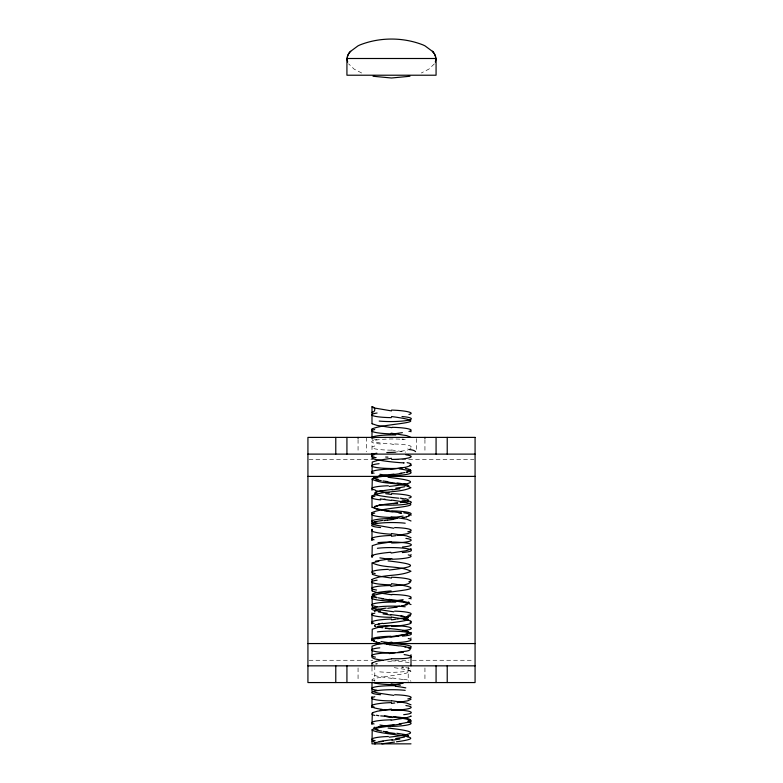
<?xml version="1.0" encoding="UTF-8"?>
<svg xmlns="http://www.w3.org/2000/svg" width="783" height="783" viewBox="0 0 783 783"><rect width="100%" height="100%" fill="white"/><g stroke="black" fill="none" stroke-linecap="round" stroke-linejoin="round"><path stroke-width="0.59" stroke-dasharray="3.92 2.94" d="M371.994 681.181L372.228 679.39L375.36 678.215L404.694 673.644L410.987 671.53L407.082 669.729L393.32 667.508M410.997 448.561L407.219 450.196L395.405 452.153M434.359 63.863L428.81 69.168L421.342 72.985M309.079 459.68L372.923 459.68M394.984 459.68L473.921 459.68M309.079 660.275L372.923 660.275M394.984 660.275L408.912 660.275M412.396 660.275L473.921 660.275M391.5 449.951L405.692 452.124M391.5 661.635L387.595 661.106M393.79 444.646C387.458 442.258 376.349 444.852 371.994 439.459M391.872 678.401L376.985 676.12L372.131 674.486M361.658 72.985L354.19 69.168L348.641 63.863M424.934 439.478L424.934 452.016M424.934 667.928L424.934 681.513M416.576 438.588L416.576 451.722M408.217 667.038L408.217 681.367M374.783 665.844L374.783 681.367M371.994 445.772L371.994 452.016M371.994 667.243L371.994 674.173A19.869 2.672 0.8 0 0 372.248 674.486M366.424 437.394L366.424 451.722M358.066 439.478L358.066 452.016M358.066 667.928L358.066 681.513M403.509 679.321A19.869 2.672 0.8 0 1 410.879 681.171M392.146 677.98A19.869 1.263 6.9 0 1 405.525 679.967M405.79 667.684A19.869 2.682 -0.3 0 1 406.211 671.344A19.869 2.682 -0.3 0 1 379.207 671.814M372.023 680.006A19.869 2.682 0.1 0 1 372.003 679.801M372.316 681.053A19.869 2.662 1.1 0 1 374.744 680.28M391.598 660.813A19.869 2.613 1.8 0 1 410.576 664.65M373.657 664.424A19.869 2.682 0.4 0 1 374.029 664.327M394.652 443.981A19.869 2.682 0.4 0 1 407.806 448.199M377.034 439.508A19.869 2.682 -0.3 0 1 372.923 438.597M391.48 450.156A19.869 2.682 0.2 0 1 374.362 448.718A19.869 2.682 0.2 0 1 374.822 446.016M380.518 443.981A19.869 2.682 -0.5 0 1 376.006 440.105A19.869 2.682 -0.5 0 1 405.261 439.615"/><path stroke-width="1.17" d="M372.003 412.289A2.789 2.76 0 0 0 374.783 409.529A2.789 2.76 0 0 0 372.003 406.769L371.994 423.437A19.869 2.672 0.8 0 0 372.248 423.75M391.872 725.714L377.807 727.838L372.209 729.55L371.994 743.85L411.006 743.85M371.994 490.305L372.307 478.736L377.807 477.101L391.872 474.978M393.79 611.807L378.336 609.517L372.346 607.814L371.994 596.215C383.474 590.098 440.115 590.235 391.5 583.678M436.072 58.5L436.072 75.217L346.928 75.217L346.928 58.5L436.072 58.5L435.328 62.043M371.994 438.069L371.994 429.064C382.965 423.074 439.997 423.163 391.5 416.527M371.994 523.729L371.994 512.64C382.965 506.65 439.997 506.738 391.5 500.102M372.003 495.874C383.915 490.373 398.909 493.094 410.958 487.74C399.682 481.721 383.65 485.01 371.994 479.206M372.003 579.449C383.895 573.91 399.017 576.758 410.987 571.267C399.496 565.375 383.699 568.546 371.994 562.791L372.405 574.419L378.15 576.053L391.5 578.06M410.997 532.137L407.904 533.615L397.147 535.484M372.003 663.035L376.515 661.234L391.5 658.904M410.997 699.297L407.904 700.765L397.147 702.645M410.869 465.542L406.015 467.167L391.128 469.457M410.869 549.118L406.015 550.752L391.128 553.033M410.869 632.693L406.015 634.328L391.128 636.618M410.869 716.279L406.015 717.913L391.128 720.194M408.52 617.024L397.147 619.069M375.615 561.137L391.872 558.553M409.959 76.254L391.5 77.997L373.041 76.254M401.659 473.412L392.997 474.664M401.405 723.991L392.939 725.215M400.025 488.778L392.058 489.913M399.878 739.064L391.989 740.199M381.908 743.85L394.505 742.069M398.645 636.041L390.091 637.245M397.754 652.415C400.25 651.143 411.525 652.014 410.272 648.373M397.235 607.011L387.722 608.322M396.462 741.795C437.364 736.274 377.749 734.826 371.994 729.942M395.992 535.65L391.5 536.267M395.992 619.226L391.5 619.852M389.21 486.429C421.097 482.808 414.217 480.341 388.065 477.287M387.918 520.137L393.663 519.344M389.21 570.014C420.755 566.422 414.589 563.956 388.065 560.873M389.21 653.59L395.121 652.787M394.818 702.977L391.5 703.428M389.21 737.175C420.647 733.573 414.804 731.146 388.065 728.033M391.5 458.309L377.475 460.453L372.248 462.058L371.994 473.588A19.869 2.682 -0.1 0 1 372.023 473.372M391.5 541.895L377.475 544.028L372.248 545.643L371.994 557.163A19.869 2.682 -0.1 0 1 372.023 556.958M390.923 586.496C396.501 584.627 407.473 586.252 410.693 581.769M391.5 625.47L377.475 627.604L372.248 629.219L371.994 640.739A19.869 2.682 -0.1 0 1 372.023 640.533M391.872 642.138L376.985 644.419L372.033 646.21L372.062 657.671L375.096 658.983L383.073 660.451M391.5 709.055L377.475 711.189L372.346 712.726L371.994 724.324A19.869 2.682 -0.1 0 1 372.023 724.109M307.925 454.111L475.075 454.111M307.925 476.397L475.075 476.397M307.925 643.557L475.075 643.557M307.925 665.844L475.075 665.844M391.5 410.899L373.931 407.914M391.5 494.474L385.676 493.672M391.5 533.536L406.485 535.866L410.997 537.667M391.5 617.112L406.485 619.441L410.997 621.242M391.5 700.697L406.485 703.026L410.997 704.817M391.872 427.665L376.985 425.384L372.131 423.75M391.128 433.185L406.788 435.632L411.006 437.413M391.872 511.25L376.985 508.96L372.131 507.325M392.88 512.013L384.414 510.829M391.128 516.77L406.788 519.217L411.006 520.998M393.79 528.222L373.129 524.639M391.872 594.826L376.985 592.545L372.131 590.911M390.032 599.954L381.468 598.711M391.128 600.346L406.788 602.793L411.006 604.574M390.971 615.056L383.053 613.921M395.131 645.456L389.308 644.663M391.128 683.921L400.358 685.233M393.79 695.382L378.336 693.102L372.591 691.546L371.994 690.89L371.994 682.57M392.537 717.541L386.665 716.729M395.288 483.131L385.686 481.809M395.268 733.505L385.833 732.203M403.441 462.802L404.165 462.929M373.021 407.591L372.003 406.769M432.95 51.747L425.032 45.884A42.546 42.546 0 0 0 423.016 44.925C403.098 37.095 379.902 37.095 359.984 44.925A42.546 42.546 0 0 0 357.968 45.884L350.05 51.747A12.058 12.058 0 0 0 347.583 56.043A8.701 8.701 0 0 0 347.27 58.5M347.672 62.043L346.928 58.5M447.22 437.394L447.22 454.111M447.22 665.844L447.22 682.561M436.072 437.394L436.072 454.111M436.072 665.844L436.072 682.561M424.934 437.394L424.934 438.441M411.006 654.725L411.006 665.814M371.994 453.406L371.994 456.871A19.869 2.682 -0.2 0 1 372.121 456.391M371.994 495.923L371.994 507.012A19.869 2.672 0.8 0 0 372.248 507.325M371.994 529.357L371.994 540.446A19.869 2.682 -0.2 0 1 372.121 539.976M371.994 579.498L371.994 590.597A19.869 2.672 0.8 0 0 372.248 590.911M371.994 612.932L371.994 624.031A19.869 2.682 -0.2 0 1 372.121 623.552M371.994 663.084L371.994 665.853M371.994 696.518L371.994 707.607A19.869 2.682 -0.2 0 1 372.121 707.137M358.066 437.394L358.066 438.441M346.928 437.394L346.928 454.111M346.928 665.844L346.928 682.561M335.78 437.394L335.78 454.111M335.78 665.844L335.78 682.561M409.176 449.54A24.527 7.067 -14.1 0 1 415.567 451.654M395.307 452.231A24.674 2.055 -2.1 0 1 386.792 452.535M385.686 457.047A24.527 1.272 2.8 0 1 387.957 457.135M375.263 743.83A17.04 2.3 -0.5 0 1 376.173 742.362M372.003 741.09A2.789 2.76 0 0 1 374.783 743.85M376.633 742.47A17.226 1.909 -4.5 0 1 380.088 741.687M380.558 741.755A16.913 1.38 -6.2 0 1 383.308 741.295M379.158 741.638A17.118 1.047 -6.9 0 1 392.244 739.71M404.547 737.048A17.236 1.145 -6.8 0 1 395.64 738.486M408.041 735.619A17.363 2.339 -0.6 0 1 407.786 736.783M403.911 734.395A17.432 2.163 3.2 0 1 408.217 735.697M396.795 733.289A17.529 1.458 6.1 0 1 404.831 734.63M387.888 732.036A17.755 0.754 7.4 0 1 383.21 731.361M381.771 731.058A17.882 1.752 5.4 0 1 376.114 729.922M377.925 729.609A18.078 2.359 2.1 0 1 374.91 727.211M375.918 727.554A18.322 1.879 -5.1 0 1 382.358 726.272M378.639 726.878A18.469 0.9 -7.3 0 1 393.888 724.666M405.173 722.846A18.802 1.458 -6.4 0 1 399.203 723.854M409.685 721.525A18.958 2.29 -3.5 0 1 405.917 722.689M409.763 720.556A19.232 2.603 0.2 0 1 409.949 721.505M408.511 720.252A18.958 2.427 2.6 0 1 409.343 720.566M393.634 716.67A19.409 2.29 3.8 0 1 410.106 720.409M388.681 716.523A19.781 0.626 7.6 0 1 384.375 715.916M380.695 715.907A19.869 1.517 6.4 0 1 405.447 718.882A19.869 1.517 6.4 0 1 407.826 721.065M378.855 715.721A19.869 1.918 5.5 0 1 376.457 715.251M375.174 740.728A19.869 2.682 -0.5 0 1 388.348 736.509M390.795 726.604A19.869 0.626 7.6 0 1 379.882 725.029M410.997 721.583A19.869 2.682 -0.1 0 1 410.977 721.799M408.256 722.063A19.869 2.662 -1.1 0 1 392.087 726.399M374.039 723.952A19.869 2.672 -0.8 0 1 391.02 719.831M410.987 715.965A19.869 2.672 -0.8 0 1 410.752 716.279M380.195 710.201A19.869 2.682 0.3 0 1 407.444 710.984A19.869 2.682 0.3 0 1 403.685 714.664M382.124 709.388A19.869 1.977 5.3 0 1 373.716 707.685M374.068 706.961A19.869 2.613 -1.8 0 1 391.402 702.605M394.652 694.717A19.869 2.682 0.4 0 1 407.806 698.935M377.034 690.244A19.869 2.682 -0.3 0 1 374.411 687.112A19.869 2.682 -0.3 0 1 395.748 685.712M391.48 700.902A19.869 2.682 0.2 0 1 374.362 699.454A19.869 2.682 0.2 0 1 374.822 696.753M380.587 694.697A19.869 2.682 -0.3 0 1 375.948 690.821A19.869 2.682 -0.3 0 1 405.193 690.371M405.897 705.552A19.869 2.682 -0.4 0 1 409.587 708.4A19.869 2.682 -0.4 0 1 391.627 710.161M374.92 715.476A19.869 2.682 0.1 0 1 372.855 713.264M403.118 683.246A19.869 0.626 -7.6 0 1 392.205 684.822M410.997 682.375A19.869 2.682 0.1 0 1 410.997 682.531M390.913 684.616A19.869 2.662 1.1 0 1 373.794 682.786M395.376 686.231A19.869 1.36 6.7 0 1 405.809 687.875M401.982 667.292A19.869 2.682 -0.3 0 1 403.225 667.4M375.409 657.133A19.869 2.682 -0.2 0 1 388.329 652.914M375.879 663.945A19.869 2.682 0.4 0 1 377.103 663.759M403.46 652.298A19.869 2.682 0.3 0 1 375.595 651.583A19.869 2.682 0.3 0 1 379.784 647.844M404.106 654.578A19.869 2.584 2.1 0 1 409.891 657.642A19.869 2.584 2.1 0 1 391.48 658.669M385.735 643.342A19.869 2.545 2.5 0 1 407.131 645.143A19.869 2.545 2.5 0 1 408.256 648.079M407.737 647.169A19.878 2.506 2.8 0 1 410.899 648.334M377.396 631.881A19.869 2.682 0.3 0 1 406.925 632.214A19.869 2.682 0.3 0 1 402.266 636.139M410.997 638.008A19.869 2.682 -0.1 0 1 410.977 638.223M408.256 638.488A19.869 2.662 -1.1 0 1 392.087 642.823M390.923 642.96A19.869 0.548 7.6 0 1 381.067 641.561M374.039 640.367A19.869 2.672 -0.8 0 1 391.02 636.256M410.987 632.39A19.869 2.672 -0.8 0 1 410.752 632.693M377.974 626.243A19.869 2.682 0.3 0 1 407.101 626.723A19.869 2.682 0.3 0 1 402.462 630.589M391.48 617.317A19.869 2.682 0.2 0 1 374.362 615.869A19.869 2.682 0.2 0 1 374.822 613.177M380.587 611.122A19.869 2.682 -0.3 0 1 375.948 607.236A19.869 2.682 -0.3 0 1 405.193 606.786M410.703 621.301A19.869 2.682 -0.4 0 1 410.086 622.593M410.742 622.387A19.869 2.369 -3.7 0 1 391.617 626.449M374.068 623.385A19.869 2.613 -1.8 0 1 391.402 619.03M410.556 615.732A19.869 2.418 -3.4 0 1 406.72 616.955M394.652 611.131A19.869 2.682 0.4 0 1 407.806 615.36M377.034 606.668A19.869 2.682 -0.3 0 1 374.411 603.536A19.869 2.682 -0.3 0 1 395.748 602.137M372.023 596.431A19.869 2.682 0.1 0 1 372.003 596.215M390.913 601.031A19.869 2.662 1.1 0 1 374.744 596.695M403.118 599.661A19.869 0.626 -7.6 0 1 392.205 601.236M410.977 598.741A19.869 2.682 0.1 0 1 410.997 598.956M391.98 594.463A19.869 2.672 0.8 0 1 408.961 598.584M376.594 590.039A19.869 2.682 -0.3 0 1 373.422 587.27A19.869 2.682 -0.3 0 1 390.482 585.537M373.06 595.07A19.683 2.32 -3.8 0 1 391.128 590.93M391.598 577.237A19.869 2.613 1.8 0 1 408.932 581.593M375.194 573.567A19.869 2.682 -0.4 0 1 388.348 569.349M373.099 562.752A19.869 2.251 -4.3 0 1 378.825 561.352M391.373 584.793A19.869 2.682 0.4 0 1 373.413 583.032A19.869 2.682 0.4 0 1 377.103 580.183M390.795 559.454A19.869 0.626 7.6 0 1 379.882 557.878M372.17 556.948A19.869 2.672 -0.8 0 1 373.374 555.578M371.905 555.822A19.869 2.124 -4.8 0 1 390.795 552.26M410.987 548.805A19.869 2.672 -0.8 0 1 410.752 549.118M377.974 542.668A19.869 2.682 0.3 0 1 407.101 543.148A19.869 2.682 0.3 0 1 402.462 547.014M377.396 548.296A19.869 2.682 0.3 0 1 406.925 548.638A19.869 2.682 0.3 0 1 402.266 552.563M410.997 554.433A19.869 2.682 -0.1 0 1 410.977 554.638M408.256 554.902A19.869 2.662 -1.1 0 1 392.087 559.238M374.068 539.8A19.869 2.613 -1.8 0 1 391.402 535.445M394.652 527.556A19.869 2.682 0.4 0 1 407.806 531.784M374.127 524.62A19.869 2.535 2.5 0 1 372.189 523.739M373.432 524.639A19.692 2.535 2.3 0 1 372.698 524.307M372.463 530.512A19.869 2.682 0.2 0 1 372.414 529.367M380.587 527.546A19.869 2.682 -0.3 0 1 375.948 523.661A19.869 2.682 -0.3 0 1 405.193 523.21M391.412 534.251A19.869 2.418 3.4 0 1 372.072 530.355M405.897 538.391A19.869 2.682 -0.4 0 1 409.587 541.239A19.869 2.682 -0.4 0 1 391.627 543.001M372.023 512.845A19.869 2.682 0.1 0 1 372.003 512.64M390.913 517.455A19.869 2.662 1.1 0 1 374.744 513.119M377.034 523.083A19.869 2.682 -0.3 0 1 374.411 519.951A19.869 2.682 -0.3 0 1 395.748 518.552M403.118 516.085A19.869 0.626 -7.6 0 1 392.205 517.661M410.977 515.165A19.869 2.682 0.1 0 1 410.997 515.371M391.98 510.878A19.869 2.672 0.8 0 1 408.961 514.999M401.982 500.131A19.869 2.682 -0.3 0 1 407.737 503.909A19.869 2.682 -0.3 0 1 379.207 504.653M380.734 499.887A19.869 2.682 0.4 0 1 374.91 496.187M385.295 499.309A19.869 0.93 7.3 0 1 384.101 499.133M391.451 500.474A19.869 0.734 7.5 0 1 380.303 498.879M391.598 493.652A19.869 2.613 1.8 0 1 408.932 498.008M389.053 492.801A19.869 0.94 7.3 0 1 375.625 490.696M375.194 489.992A19.869 2.682 -0.4 0 1 388.348 485.763M390.795 475.868A19.869 0.626 7.6 0 1 379.882 474.292M402.022 468.117A19.869 2.682 0.1 0 1 375.38 467.324A19.869 2.682 0.1 0 1 379.089 463.693M399.271 468.88A19.869 1.781 5.8 0 1 409.02 470.74M410.997 470.847A19.869 2.682 -0.1 0 1 410.977 471.063M408.256 471.327A19.869 2.662 -1.1 0 1 392.087 475.663M374.039 473.216A19.869 2.672 -0.8 0 1 391.02 469.095M410.987 465.229A19.869 2.672 -0.8 0 1 410.752 465.542M407.101 462.645A19.869 2.682 0.3 0 1 409.891 465.171M403.705 462.861A19.869 1.595 6.3 0 1 377.543 459.866A19.869 1.595 6.3 0 1 376.104 457.585M374.068 456.225A19.869 2.613 -1.8 0 1 376.858 453.2M405.897 454.815A19.869 2.682 -0.4 0 1 409.587 457.663A19.869 2.682 -0.4 0 1 391.627 459.425M372.277 438.294A19.869 2.682 -0.3 0 1 395.748 434.976M402.374 432.637A19.869 0.626 -7.6 0 1 392.214 434.095M410.977 431.58A19.869 2.682 0 0 1 410.997 431.795M391.98 427.303A19.869 2.672 0.8 0 1 408.961 431.423M401.982 416.546A19.869 2.682 -0.3 0 1 407.737 420.334A19.869 2.682 -0.3 0 1 379.207 421.068M372.023 429.27A19.869 2.682 0.1 0 1 372.003 429.064M390.913 433.87A19.869 2.662 1.1 0 1 374.744 429.534M402.325 439.322A19.869 2.682 -0.5 0 1 403.314 439.41M391.598 410.077A19.869 2.613 1.8 0 1 408.932 414.432M391.373 417.633A19.869 2.682 0.5 0 1 373.422 415.861A19.869 2.682 0.5 0 1 377.083 413.023M373.256 524.287A19.829 2.662 1.1 0 1 372.199 523.161M372.522 523.171A19.379 2.506 -2.3 0 1 373.56 522.682M372.884 522.701A19.673 2.437 -3.1 0 1 375.634 521.84M374.382 521.997A19.389 1.85 -5.5 0 1 382.613 520.431M383.866 520.636A19.027 0.744 -7.4 0 1 387.556 520.108M397.226 518.375A19.027 0.499 -7.6 0 1 392.391 519.051M404.234 517.641A18.675 1.605 -6 0 1 401.689 518.092M406.573 516.897A18.949 1.85 -5.4 0 1 403.128 517.602M409.519 515.635A18.694 2.339 -3 0 1 406.348 516.8M403.754 512.836A18.449 2.496 0.3 0 1 408.628 515.576M398.616 512.748A18.029 1.145 6.9 0 1 401.689 513.217M393.477 511.788A18.303 0.9 7.3 0 1 401.141 512.894M386.851 510.663A17.94 1.018 7.1 0 1 381.311 509.811M379.549 509.576A17.803 2.006 4.3 0 1 375.282 508.51M375.302 508.451A17.686 2.359 1.2 0 1 374.333 507.286M374.235 507.345A17.569 2.251 -2.6 0 1 377.749 506.053M374.401 506.591A17.422 1.605 -5.7 0 1 397.5 503.097M397.823 502.999A17.314 0.548 -7.6 0 1 393.33 503.635M405.3 501.678A17.226 1.546 -5.8 0 1 400.24 502.627M407.845 501.179A17.02 2.163 -2.7 0 1 406.876 501.6M408.295 500.464A17.295 2.3 -1.4 0 1 407.581 501.169M405.447 498.751A17.079 2.29 1.1 0 1 408.07 500.464M400.24 498.145A17.216 1.605 5.6 0 1 404.733 498.967M398.762 498.194A17.06 1.008 7 0 1 374.685 494.279M377.377 494.386A17.118 2.163 2.8 0 1 374.822 493.3A17.138 2.3 -0.9 0 1 376.28 492.106M375.811 492.253A17.197 1.909 -4.5 0 1 381.996 490.882M379.129 491.362A17.246 1.057 -6.9 0 1 392.312 489.424M404.742 486.732A17.441 1.155 -6.8 0 1 395.728 488.191M408.403 485.44A17.608 2.378 -0.6 0 1 408.139 486.468M404.077 484.031A17.715 2.192 3.2 0 1 408.609 485.509M396.844 482.915A17.823 1.488 6.1 0 1 405.017 484.276M387.781 481.643A18.097 0.763 7.4 0 1 383.014 480.948M381.252 480.664A18.263 1.781 5.4 0 1 376.026 479.617M378.15 479.265A18.479 2.408 2.1 0 1 374.548 476.71M375.576 477.062A18.733 1.918 -5.1 0 1 382.163 475.751M378.355 476.367A18.909 0.93 -7.3 0 1 393.957 474.106M404.899 472.521A19.35 1.507 -6.4 0 1 400.025 473.343M407.757 472.159A19.066 2.055 -4.7 0 1 406.436 472.462M410.145 470.886A19.428 2.349 -3.5 0 1 406.289 472.08M410.223 469.888A19.712 2.662 0.2 0 1 410.419 470.867M408.941 469.585A19.428 2.486 2.6 0 1 409.793 469.908M405.359 468.371A19.859 2.339 3.8 0 1 409.94 469.624M404.419 646.729A19.477 1.967 5.2 0 1 406.974 647.228M400.044 645.838A19.702 1.644 6.1 0 1 405.79 646.807M395.503 645.437A19.252 0.754 7.4 0 1 399.232 645.965M389.65 644.634A19.076 0.509 7.6 0 1 386.675 644.213M387.614 644.096A19.34 0.812 7.4 0 1 383.582 643.518M381.194 643.391A18.9 1.625 6 0 1 378.62 642.931M379.735 642.892A19.184 1.879 5.4 0 1 376.251 642.177M376.476 642.089A18.919 2.369 3 0 1 373.256 640.905M374.166 640.837A18.665 2.525 -0.3 0 1 379.099 638.076M377.572 638.713A18.42 1.174 -6.9 0 1 389.405 636.902M400.387 635.63A17.96 1.018 -7.1 0 1 397.774 636.021M403.627 634.905A18.205 1.409 -6.4 0 1 399.849 635.551M407.865 633.701A17.97 2.026 -4.3 0 1 403.558 634.778M407.845 633.643A17.843 2.388 -1.2 0 0 408.824 632.468A17.715 2.261 2.6 0 0 405.379 631.235M385.481 628.24A17.549 1.615 5.7 0 1 408.746 631.764M389.68 628.788A17.412 0.548 7.6 0 1 385.167 628.152M382.73 627.78A17.324 1.556 5.8 0 1 377.651 626.821M376.065 626.743A17.099 2.173 2.7 0 1 375.086 626.322M375.351 626.312A17.363 2.31 1.4 0 1 374.636 625.607A17.187 2.3 -1.1 0 1 376.271 624.413M377.23 624.491A16.981 1.86 -4.6 0 1 379.226 624.041M378.218 624.1A17.255 1.615 -5.6 0 1 382.711 623.278M408.295 619.676A17.089 1.008 -7 0 1 383.053 623.591M406.69 619.568A16.903 1.948 -4.1 0 1 405.202 619.979M407.542 617.112A17.089 2.153 -2.8 0 1 403.793 619.343M400.994 616.025A17.138 1.899 4.5 0 1 407.16 617.386M390.727 614.567A17.167 1.047 6.9 0 1 403.852 616.505M387.321 613.343A17.334 1.155 6.8 0 1 378.365 611.895M375.106 611.631A17.471 2.359 0.6 0 1 374.851 610.456M374.675 610.534A17.559 2.173 -3.2 0 1 379.011 609.223M378.081 609.458A17.676 1.478 -6.1 0 1 386.185 608.117M399.888 606.159A17.921 0.754 -7.4 0 1 395.161 606.845M407.052 604.711A18.058 1.762 -5.4 0 1 401.346 605.856M408.266 601.97A18.273 2.378 -2.1 0 1 405.222 604.398M400.73 601.021A18.528 1.899 5.1 0 1 407.248 602.313M389.073 599.396A18.684 0.91 7.3 0 1 404.498 601.628M383.083 598.633A19.115 1.488 6.4 0 1 378.267 597.83M376.75 597.772A18.831 2.026 4.7 0 1 375.439 597.468M376.897 597.4A19.193 2.32 3.5 0 1 373.08 596.215M372.816 596.196A19.467 2.633 -0.2 0 1 373.011 595.237M373.432 595.246A19.193 2.457 -2.6 0 1 374.284 594.923M432.842 51.854A10.326 10.326 0 0 1 435.847 58.49M347.123 58.49A10.551 10.551 0 0 1 350.686 51.345M435.73 58.5A8.701 8.701 0 0 0 435.368 56.063A12.313 12.313 0 0 0 432.412 51.238M475.075 437.394L307.925 437.394L307.925 682.561L475.075 682.561L475.075 437.394"/></g></svg>
